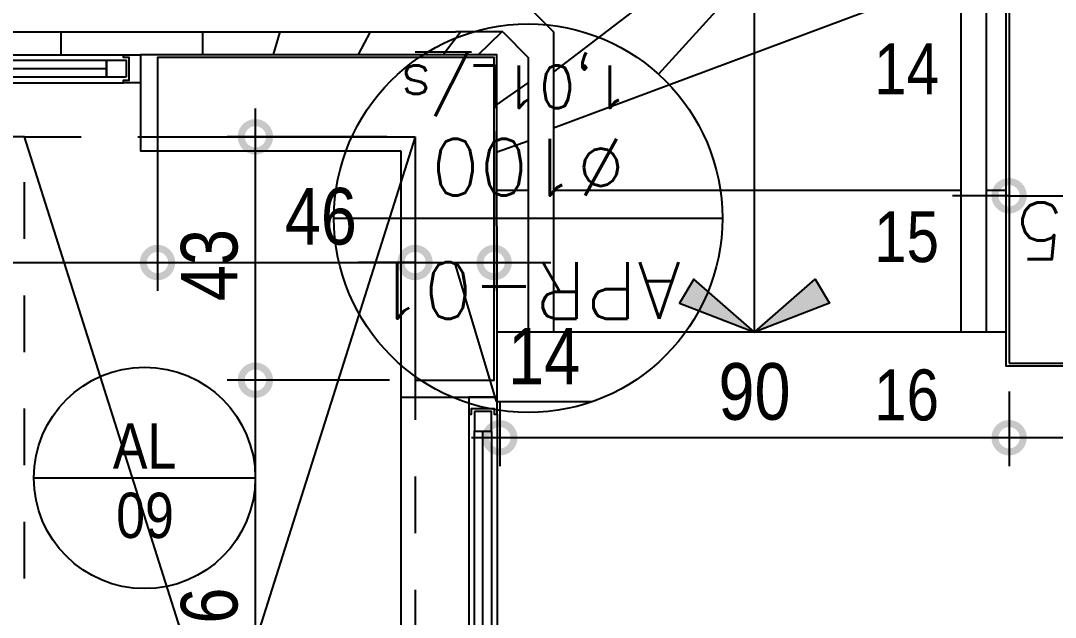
# Model space of a CAD drawing. Header units: metres. Extents: x -23 to 570, y -25 to 184.
# Drawn here: x 128.773 to 130.602, y 1.211 to 2.265 of the extents above; entities that cross this region are included whole.
import ezdxf
from ezdxf.enums import TextEntityAlignment as Align

# ---------------------------------------------------------------- set-up
doc = ezdxf.new("R2010")
doc.units = ezdxf.units.M
doc.header["$LTSCALE"] = 0.1
doc.linetypes.add('DUPLEX SUPERIOR$0$DASHEDX2', pattern=[1.5, 1, -0.5])
doc.linetypes.add('DUPLEX SUPERIOR$0$ESTILO_TQS_0001', pattern=[1, 0.7, -0.3])
for name, color, linetype in [('ARQ-DIM', 2, 'Continuous'), ('ARQ-SIM', 1, 'Continuous'), ('ARQ-TXT', 2, 'Continuous'), ('DUPLEX SUPERIOR$0$1', 232, 'DUPLEX SUPERIOR$0$DASHEDX2'), ('DUPLEX SUPERIOR$0$11-DUO-ATC TORRE A$0$05_GGP291EXBSSA-TIPO BL1 e BL2$0$GG-SA0001', 1, 'Continuous'), ('DUPLEX SUPERIOR$0$11-DUO-ATC TORRE A$0$05_GGP291EXBSSA-TIPO BL1 e BL2$0$GG-SA0T02', 2, 'Continuous'), ('DUPLEX SUPERIOR$0$11-DUO-ATC TORRE A$0$GG-SA0T02', 2, 'Continuous'), ('DUPLEX SUPERIOR$0$21', 232, 'Continuous'), ('DUPLEX SUPERIOR$0$210', 15, 'DUPLEX SUPERIOR$0$ESTILO_TQS_0001'), ('DUPLEX SUPERIOR$0$4', 2, 'Continuous'), ('DUPLEX SUPERIOR$0$ARQ-ALV ACAB', 4, 'Continuous'), ('DUPLEX SUPERIOR$0$ARQ-ALV OSSO', 5, 'Continuous'), ('DUPLEX SUPERIOR$0$ARQ-AUX', 7, 'Continuous'), ('DUPLEX SUPERIOR$0$ARQ-AUX1', 1, 'Continuous'), ('DUPLEX SUPERIOR$0$ARQ-AUX2', 2, 'Continuous'), ('DUPLEX SUPERIOR$0$ARQ-CAX @ 1', 1, 'Continuous'), ('DUPLEX SUPERIOR$0$ARQ-HID', 7, 'Continuous'), ('DUPLEX SUPERIOR$0$ARQ-SIM', 1, 'Continuous')]:
    doc.layers.add(name, color=color, linetype=linetype)
doc.styles.add('Adesa', font='ARIALN.TTF')
doc.styles.add('DUPLEX SUPERIOR$0$11-DUO-ATC TORRE A$0$05_GGP291EXBSSA-TIPO BL1 e BL2$0$EA-PROJETOS-COTAS', font='romans.shx')
doc.styles.add('DUPLEX SUPERIOR$0$11-DUO-ATC TORRE A$0$09_GGP274BSSAAPTELHT1$0$GG-STYLE', font='romans.shx')
doc.styles.add('M50', font='ARIALN.TTF', dxfattribs={"height": 0.15})
doc.dimstyles.new('ADESA 1-0050', dxfattribs={"dimtxt": 0.1, "dimasz": 0.1, "dimexe": 0.05, "dimexo": 0.05, "dimgap": 0.03, "dimtad": 1, "dimdec": 1, "dimlfac": 100, "dimzin": 12, "dimtxsty": 'Adesa', "dimblk": 'DOTSMALL', "dimcen": 1, "dimdle": 0.05, "dimclrd": 1, "dimclre": 1, "dimclrt": 256, "dimazin": 3, "dimtm": 1e-09, "dimtfac": 1, "dimtdec": 1, "dimtmove": 1, "dimatfit": 0, "dimldrblk": 'DOTSMALL', "dimfxl": 0.8, "dimtvp": 2, "dimtolj": 1, "dimtzin": 0, "dimarcsym": 0})

# ---------------------------------------------------------------- blocks, each defined once
blk = doc.blocks.new('*U1067')
at = {"color": 0, "linetype": 'ByBlock', "ltscale": 0.5}
for points in [[(0.02, -0.045), (0.02, -0.045), (0.02, -0.045), (0.02, -0.045), (0.02, -0.045), (0.02, -0.045), (0.02, -0.045), (0.02, -0.045), (0.02, -0.045), (0.03, -0.045), (0.03, -0.05), (0, -0.05), (0, 0), (0.03, 0), (0.03, -0.005), (0.02, -0.005), (0.02, -0.045)], [(0.7799, -0.045), (0.7799, -0.045), (0.7799, -0.045), (0.7799, -0.045), (0.7799, -0.045), (0.7799, -0.045), (0.7799, -0.045), (0.7799, -0.045), (0.7799, -0.045), (0.7699, -0.045), (0.7699, -0.05), (0.7999, -0.05), (0.7999, 0), (0.7699, 0), (0.7699, -0.005), (0.7799, -0.005), (0.7799, -0.045)], [(0.025, -0.01), (0.06, -0.01), (0.06, -0.04), (0.025, -0.04)], [(0.7749, -0.01), (0.7399, -0.01), (0.7399, -0.04), (0.7749, -0.04)]]:
    blk.add_lwpolyline(points, close=True, dxfattribs=at)
at = {"color": 8, "linetype": 'ByBlock', "ltscale": 0.5}
for points in [[(0.7699, 0), (0.03, 0)], [(0.7699, -0.05), (0.03, -0.05)]]:
    blk.add_lwpolyline(points, dxfattribs=at)
at = {"color": 7, "linetype": 'ByBlock', "ltscale": 0.5}
blk.add_lwpolyline([(0.7399, -0.01), (0.7399, -0.04), (0.06, -0.04), (0.06, -0.01)], close=True, dxfattribs=at)
blk.add_lwpolyline([(0.06, -0.025), (0.7399, -0.025)], dxfattribs=at)
blk = doc.blocks.new('DUPLEX SUPERIOR$0$ADESA-IND')
h = blk.add_hatch(color=256)
h.paths.add_polyline_path([(0.1768, 0), (0.3194, 0.1248), (0.3535, 0.0683)])
h.paths.add_polyline_path([(0.1768, 0), (0.0342, 0.1248), (0, 0.0683)])
for points in [[(0.1768, 0), (0.0342, 0.1248), (0, 0.0683)], [(0.1768, 0), (0.3194, 0.1248), (0.3535, 0.0683)]]:
    blk.add_lwpolyline(points, close=True)
blk = doc.blocks.new('DUPLEX SUPERIOR$0$planta duplex inferior tipo 1')
at = {"layer": 'DUPLEX SUPERIOR$0$ARQ-ALV ACAB'}
blk.add_lwpolyline([(4.4649, 1.575), (4.465, 1.605), (4.635, 1.605), (4.6349, 1.55), (4.6849, 1.55), (4.6849, 1.45), (4.6349, 1.45), (4.6349, 0.0699), (5.2749, 0.0699), (5.2749, 0.3599), (6.055, 0.3599), (6.055, 1.45), (5.3549, 1.45), (5.3549, 1.55), (6.205, 1.55), (6.205, 0.0699)], dxfattribs=at)
blk.add_lwpolyline([(7.2749, 1.1699), (7.2747, 1.6049), (7.1049, 1.6049), (7.1051, 0.9999), (7.2473, 0.9999), (7.7352, 0.9998), (7.7352, 1.1698)], close=True, dxfattribs=at)
at = {"layer": 'DUPLEX SUPERIOR$0$ARQ-ALV OSSO'}
for p, q in [((6.2, 1.545, 0), (5.3949, 1.545)), ((6.2, 0.0649, 0), (6.2, 1.545, 0))]:
    blk.add_line(p, q, dxfattribs=at)
blk.add_lwpolyline([(7.2499, 1.1449), (7.2497, 1.5749), (7.1099, 1.5749), (7.1101, 1.0049), (7.2473, 1.0049), (7.7052, 1.0048), (7.7052, 1.1448), (7.2499, 1.1449)], dxfattribs=at)
at = {"layer": 'DUPLEX SUPERIOR$0$ARQ-AUX', "elevation": 0}
blk.add_lwpolyline([(7.2747, 1.6049), (7.2749, 2.4049)], dxfattribs=at)
at = {"layer": 'DUPLEX SUPERIOR$0$ARQ-AUX1', "ltscale": 0.1}
for p, q in [((6.205, 1.4899, 0), (6.24, 1.4899, 0)), ((6.285, 1.4899, 0), (7.005, 1.4899, 0)), ((7.05, 1.4899, 0), (7.1049, 1.4899, 0)), ((6.205, 1.2399, 0), (6.24, 1.2399, 0)), ((6.285, 1.2399, 0), (7.005, 1.2399, 0)), ((7.05, 1.2399, 0), (7.1048, 1.2399, 0))]:
    blk.add_line(p, q, dxfattribs=at)
at = {"layer": 'DUPLEX SUPERIOR$0$ARQ-AUX1', "ltscale": 0.1, "elevation": 0}
for points in [[(7.1049, 1.1713), (7.05, 1.1522)], [(7.005, 1.1293), (6.285, 0.8599)], [(7.1049, 1.0876), (7.05, 1.0494)], [(7.1384, 0.9999), (7.0965, 0.9596)], [(7.625, 0.9996), (7.625, 0.9596)]]:
    blk.add_lwpolyline(points, dxfattribs=at)
at = {"layer": 'DUPLEX SUPERIOR$0$ARQ-AUX1', "ltscale": 0.1}
for points in [[(7.005, 1.0305), (6.285, 0.48)], [(7.875, 0.9996), (7.875, 0.9596)]]:
    blk.add_lwpolyline(points, dxfattribs=at)
at = {"layer": 'DUPLEX SUPERIOR$0$ARQ-AUX1'}
for points in [[(7.2, 0.9996), (7.1694, 0.9596)], [(7.35, 0.9996), (7.3288, 0.9596)], [(7.5, 0.9996), (7.4882, 0.9596)]]:
    blk.add_lwpolyline(points, dxfattribs=at)
at = {"layer": 'DUPLEX SUPERIOR$0$ARQ-AUX2', "ltscale": 0.1}
for p, q in [((7.005, 0.9596, 0), (7.005, 1.4899, 0)), ((7.05, 1.0046, 0), (7.05, 1.4899, 0)), ((7.095, 0.9596), (7.05, 1.0046)), ((7.05, 0.9146), (7.005, 0.9596))]:
    blk.add_line(p, q, dxfattribs=at)
at = {"layer": 'DUPLEX SUPERIOR$0$ARQ-AUX2', "ltscale": 0.1, "elevation": 0}
for points in [[(6.24, 1.4899), (6.24, 0.1499), (6.285, 0.1049)], [(6.24, 1.4899), (6.285, 1.4899)], [(6.285, 1.4899), (6.285, 0.1949), (6.33, 0.1499)], [(7.005, 1.4899), (7.05, 1.4899)]]:
    blk.add_lwpolyline(points, dxfattribs=at)
at = {"layer": 'DUPLEX SUPERIOR$0$ARQ-AUX2', "ltscale": 0.1}
for points in [[(7.095, 0.9596), (7.1781, 0.9596)], [(9.345, 0.9596), (7.1781, 0.9596)]]:
    blk.add_lwpolyline(points, dxfattribs=at)
at = {"layer": 'DUPLEX SUPERIOR$0$ARQ-SIM', "ltscale": 0.1}
blk.add_lwpolyline([(6.65, 1.4899), (6.65, 0.505)], dxfattribs=at)
at = {"layer": 'DUPLEX SUPERIOR$0$ARQ-CAX @ 1', "rotation": 270}
blk.add_blockref('*U1067', (7.1549, 2.4049), dxfattribs=at)
at = {"layer": 'DUPLEX SUPERIOR$0$ARQ-CAX @ 1'}
blk.add_blockref('*U1067', (7.7353, 1.0498), dxfattribs=at)
at = {"layer": 'DUPLEX SUPERIOR$0$ARQ-SIM', "xscale": 0.75, "yscale": 0.75, "zscale": 0.125, "rotation": 180}
blk.add_blockref('DUPLEX SUPERIOR$0$ADESA-IND', (6.7826, 1.4899), dxfattribs=at)
blk = doc.blocks.new('DUPLEX SUPERIOR$0$EST-LO-012-BAR-R00')
at = {"layer": 'DUPLEX SUPERIOR$0$4'}
h = blk.add_hatch(color=8, dxfattribs=at)
h.dxf.hatch_style = 1
h.paths.add_polyline_path([(-1094.500883, 35.997145), (-1113.500883, 35.997145), (-1113.500883, -14.002855), (-1094.500883, -14.002855)])
h.paths.add_polyline_path([(-786.000061, 35.997145), (-805.000061, 35.997145), (-805.000061, -14.002855), (-786.000061, -14.002855)])
h.paths.add_polyline_path([(-980.00031, -99.999277), (-993.00031, -99.999277), (-993.00031, -232), (-1239.500379, -232), (-1239.500379, -245), (-980.00031, -245)])
h.paths.add_polyline_path([(-980.00031, -396.003386), (-1239.500379, -396.003386), (-1239.500379, -409.003386), (-993.00031, -409.003386), (-993.00031, -541.004109), (-980.00031, -541.004109)])
h.paths.add_polyline_path([(-1534.999687, -396.002061), (-1547.999687, -396.002061), (-1547.999687, -566.99002), (-1534.999687, -566.99002), (-1534.999687, -458.002855), (-1532.999904, -458.002855), (-1532.999904, -445.003037), (-1534.999687, -445.003037)])
h.paths.add_polyline_path([(-2548.999343, 77.001566), (-2561.999343, 77.001566), (-2561.999343, -195.998214), (-2399.510997, -195.998214), (-2399.510997, -182.998214), (-2548.999343, -182.998214)], flags=17)
h.paths.add_polyline_path([(-2548.999822, -458.004942), (-2399.510997, -458.004942), (-2399.510997, -445.004942), (-2561.999822, -445.004942), (-2561.999822, -718.004952), (-2548.999822, -718.004952)], flags=17)
h.paths.add_polyline_path([(280.995777, -409.003386), (459.996043, -409.003386), (459.996043, -396.003386), (280.995777, -396.003386)])
h.paths.add_polyline_path([(1014.995404, -718.004952), (1027.995404, -718.004952), (1027.995404, -566.99002), (1014.995404, -566.99002)])
h.paths.add_polyline_path([(865.506331, -458.001482), (1012.995404, -458.001482), (1012.995404, -444.99002), (865.506331, -444.99002)])
h.paths.add_polyline_path([(865.506331, -196.001904), (1012.995156, -196.001904), (1012.995156, -183.00198), (865.506331, -183.00198)])
h.paths.add_polyline_path([(1014.995156, -74.001904), (1027.995156, -74.001904), (1027.995156, 77.000887), (1014.995156, 77.000887)])
h.paths.add_polyline_path([(280.995777, -245), (459.996043, -245), (459.996043, -232.000209), (280.995777, -232.000209)])
h.paths.add_polyline_path([(-57.501936, -245), (0, -245), (0, -225.996934), (-57.501936, -225.996934)])
h.paths.add_polyline_path([(-980.00031, -245), (-801.000061, -245), (-801.000061, -232), (-980.00031, -232)])
h.paths.add_polyline_path([(-980.00031, -409.003177), (-801.000061, -409.003177), (-801.000061, -395.999165), (-980.00031, -395.999165)])
h.paths.add_polyline_path([(-1547.999687, -74.000884), (-1534.999687, -74.000884), (-1534.999687, 77.000932), (-1547.999687, 77.000932)])
h.paths.add_polyline_path([(-1532.999687, -196.000349), (-1385.510847, -196.000349), (-1385.510847, -183.000531), (-1532.999687, -183.000531)])
h.paths.add_polyline_path([(-1547.999904, -718.004976), (-1534.999687, -718.004976), (-1534.999687, -566.99002), (-1547.999904, -566.99002)])
h.paths.add_polyline_path([(-1532.999904, -458.002855), (-1385.510832, -458.002855), (-1385.510832, -445.003037), (-1532.999904, -445.003037)])
h.paths.add_polyline_path([(-1548.000663, -396.002061), (-2253.500545, -396.002061), (-2253.500545, -409.001685), (-2008.001965, -409.001685), (-2008.001965, -540.996579), (-1995.001777, -540.996579), (-1995.001777, -409.00183), (-1548.000663, -409.00183)])
h.paths.add_polyline_path([(1245.999783, -327.001694), (1689.007686, -327.001694), (1689.007686, -314.001694), (1245.999783, -314.001694)])
h.paths.add_polyline_path([(-249.004459, -245.001553), (-236.004459, -245.001553), (-236.004459, -0.001553), (-249.004459, -0.001553)])
h.paths.add_polyline_path([(-1548.000446, -245.001325), (-1548.000446, -232.001024), (-1995.001965, -232.001024), (-1995.001965, -100.000624), (-2008.001965, -100.000624), (-2008.001965, -232.001325), (-2253.500545, -232.001325), (-2253.500545, -245.001325)])
h.paths.add_polyline_path([(-3223.007243, -327.001694), (-2779.99934, -327.001694), (-2779.99934, -314.001694), (-3223.007243, -314.001694)])
h.paths.add_polyline_path([(1015.01125, -327.001694), (1155.51125, -327.001694), (1155.51125, -314.001694), (1015.01125, -314.001694)])
h.paths.add_polyline_path([(-2689.510807, -327.001694), (-2549.010807, -327.001694), (-2549.010807, -314.001694), (-2689.510807, -314.001694)])
h.paths.add_polyline_path([(-3223.007243, -72.001699), (-3208.007243, -72.001699), (-3208.007243, -42.001699), (-3223.007243, -42.001699)])
h.paths.add_polyline_path([(-2962.007243, -72.001699), (-2947.007243, -72.001699), (-2947.007243, -42.001699), (-2962.007243, -42.001699)])
h.paths.add_polyline_path([(1413.007686, -72.001699), (1428.007686, -72.001699), (1428.007686, -42.001699), (1413.007686, -42.001699)])
h.paths.add_polyline_path([(1674.007686, -72.001699), (1689.007686, -72.001699), (1689.007686, -42.001699), (1674.007686, -42.001699)])
h.paths.add_polyline_path([(-3223.007243, -599.001687), (-3208.007243, -599.001687), (-3208.007243, -569.001687), (-3223.007243, -569.001687)])
h.paths.add_polyline_path([(-2962.007243, -599.001687), (-2947.007243, -599.001687), (-2947.007243, -569.001687), (-2962.007243, -569.001687)])
h.paths.add_polyline_path([(1413.007686, -599.001687), (1428.007686, -599.001687), (1428.007686, -569.001687), (1413.007686, -569.001687)])
h.paths.add_polyline_path([(1674.007686, -599.001687), (1689.007686, -599.001687), (1689.007686, -569.001687), (1674.007686, -569.001687)])
edge = h.paths.add_edge_path()
edge.add_line((-2399.510997, -445.004942), (-2561.999822, -445.004942))
edge.add_line((-2561.999822, -445.004942), (-2561.999822, -718.004952))
edge.add_line((-2561.999822, -718.004952), (-2548.999822, -718.004952))
edge.add_line((-2548.999822, -718.004952), (-2548.999822, -458.004942))
edge.add_line((-2548.999822, -458.004942), (-2399.510997, -458.004942))
edge.add_line((-2399.510997, -458.004942), (-2399.510997, -445.005172))
edge.add_line((-2561.999343, 77.001566), (-2561.999343, -195.998214))
edge.add_line((-2561.999343, -195.998214), (-2399.510997, -195.998214))
edge.add_line((-2399.510997, -195.998214), (-2399.510997, -182.998214))
edge.add_line((-2399.510997, -182.998214), (-2548.999343, -182.998214))
edge.add_line((-2548.999343, -182.998214), (-2548.999343, 77.001566))
edge.add_line((-2548.999343, 77.001566), (-2561.999822, 77.001566))
h.paths.add_polyline_path([(-1109.165788, -62.830897), (-1109.165788, -3.910365), (-1132.141572, -3.910365), (-1132.141572, -62.830897)], flags=9)
at = {"layer": 'DUPLEX SUPERIOR$0$1'}
for points in [[(-2878.001307, 12.015279), (-2878.001307, -205.999307)], [(-2947.007243, -205.999307), (-2947.007243, -72.001699)], [(-2878.001307, -205.999307), (-2947.007243, -205.999307)]]:
    blk.add_lwpolyline(points, dxfattribs=at)
at = {"layer": 'DUPLEX SUPERIOR$0$21'}
for p, q in [((-2947.007243, -205.999307), (-2878.001307, 12.015279)), ((-2947.007243, 12.015279), (-2878.001307, -205.999307))]:
    blk.add_line(p, q, dxfattribs=at)
at = {"layer": 'DUPLEX SUPERIOR$0$210'}
for p, q in [((-2947.007243, -205.999307), (-2947.007243, -205.999307)), ((-2878.001307, -205.999307), (-2868.001307, -205.999307)), ((-2947.007243, -220.999307), (-2962.007243, -220.999307))]:
    blk.add_line(p, q, dxfattribs=at)
blk = doc.blocks.new('*U1251')
at = {"layer": 'DUPLEX SUPERIOR$0$11-DUO-ATC TORRE A$0$05_GGP291EXBSSA-TIPO BL1 e BL2$0$GG-SA0001'}
for p, q in [((0.3432, 0), (-0.3432, 0)), ((-1.0204, -1.1263), (-0.2304, -0.2543)), ((-1.0204, -1.1263), (-0.7269, -0.7036))]:
    blk.add_line(p, q, dxfattribs=at)
blk.add_circle((0, 0), 0.3432, dxfattribs=at)
at = {"layer": 'DUPLEX SUPERIOR$0$11-DUO-ATC TORRE A$0$05_GGP291EXBSSA-TIPO BL1 e BL2$0$GG-SA0T02', "style": 'DUPLEX SUPERIOR$0$11-DUO-ATC TORRE A$0$05_GGP291EXBSSA-TIPO BL1 e BL2$0$EA-PROJETOS-COTAS'}
for tag, p in [('XX-XX', (0, 0.1275)), ('ØXXX', (0, -0.0902))]:
    blk.add_attdef(tag, text='', height=0.1, dxfattribs=at).set_placement(p, align=Align.MIDDLE_CENTER)
blk.add_attdef('X,XX', text='', height=0.075, dxfattribs=at).set_placement((0.0228, -0.2697), align=Align.CENTER)
blk = doc.blocks.new('DUPLEX SUPERIOR$0$A$C55f4e972')
at = {"layer": 'DUPLEX SUPERIOR$0$11-DUO-ATC TORRE A$0$05_GGP291EXBSSA-TIPO BL1 e BL2$0$GG-SA0001'}
blk.add_blockref('*U1251', (-24.5, -4.8761), dxfattribs=at).add_auto_attribs({'ØXXX': 'Ø100', 'XX-XX': 'APR-01', 'X,XX': '1,01L/s'})
at = {"layer": 'DUPLEX SUPERIOR$0$11-DUO-ATC TORRE A$0$GG-SA0T02', "style": 'DUPLEX SUPERIOR$0$11-DUO-ATC TORRE A$0$09_GGP274BSSAAPTELHT1$0$GG-STYLE'}
blk.add_text('GR-15', height=0.1, dxfattribs=at).set_placement((-25.8238, -4.9037, 0.0049))
blk = doc.blocks.new('DUPLEX SUPERIOR')
at = {"linetype": 'Continuous', "xscale": 0.01, "yscale": 0.01, "zscale": 0.01}
blk.add_blockref('DUPLEX SUPERIOR$0$EST-LO-012-BAR-R00', (0, 0), dxfattribs=at)
at = {"layer": 'DUPLEX SUPERIOR$0$1'}
blk.add_blockref('DUPLEX SUPERIOR$0$A$C55f4e972', (-5.17, 2.96), dxfattribs=at)
at = {"layer": 'DUPLEX SUPERIOR$0$ARQ-HID'}
blk.add_blockref('DUPLEX SUPERIOR$0$planta duplex inferior tipo 1', (-36.72, -3.2049, 0), dxfattribs=at)
blk = doc.blocks.new('TIPO COTA$0$Chamada_planta')
at = {"layer": 'ARQ-SIM'}
blk.add_line((-1.304, 0), (1.304, 0), dxfattribs=at)
blk.add_circle((0, 0), 1.304, dxfattribs=at)
at = {"layer": 'ARQ-SIM', "color": 2, "style": 'Adesa'}
for tag, p in [('NUMERO', (0, 0.234)), ('C.D.', (0, -0.272))]:
    blk.add_attdef(tag, text='', height=0.5, dxfattribs=at).set_placement(p, align=Align.MIDDLE_CENTER)
blk = doc.blocks.new('_DotSmall')
at = {"color": 0, "linetype": 'ByBlock', "const_width": 0.5}
blk.add_lwpolyline([(-0.0625, 0, 1), (0.0625, 0, 1)], format="xyb", close=True, dxfattribs=at)
blk = doc.blocks.new('*D614')
at = {"layer": 'ARQ-DIM', "color": 1, "lineweight": -2, "transparency": 16777216}
for p, q in [((130.52, 1.6099), (130.52, 1.4784)), ((131.3601, 1.5899), (131.3601, 1.4784)), ((131.4101, 1.5284), (130.47, 1.5284))]:
    blk.add_line(p, q, dxfattribs=at)
at = {"layer": 'Defpoints', "color": 0, "transparency": 16777216}
for p in [(130.52, 1.6599), (131.3601, 1.6399, 0), (130.52, 1.5284)]:
    blk.add_point(p, dxfattribs=at)
at = {"layer": 'ARQ-DIM', "color": 1, "lineweight": -2, "transparency": 16777216, "xscale": 0.1, "yscale": 0.1, "zscale": 0.1, "rotation": 180}
blk.add_blockref('_DotSmall', (130.52, 1.5284), dxfattribs=at)
at = {"layer": 'ARQ-DIM', "color": 1, "lineweight": -2, "transparency": 16777216, "xscale": 0.1, "yscale": 0.1, "zscale": 0.1}
blk.add_blockref('_DotSmall', (131.3601, 1.5284), dxfattribs=at)
at = {"layer": 'ARQ-DIM', "transparency": 16777216, "insert": (130.94, 1.6095), "char_height": 0.1, "attachment_point": 5, "style": 'Adesa'}
blk.add_mtext('\\A1;84', dxfattribs=at)
blk = doc.blocks.new('*D616')
at = {"layer": 'ARQ-DIM', "color": 1, "lineweight": -2, "transparency": 16777216}
for p, q in [((129.188, 0.7201), (129.188, 1.68)), ((129.4252, 1.63), (129.138, 1.63)), ((129.425, 0.7701), (129.138, 0.7701))]:
    blk.add_line(p, q, dxfattribs=at)
at = {"layer": 'Defpoints', "color": 0, "transparency": 16777216}
for p in [(129.188, 1.63), (129.4752, 1.63, 0), (129.475, 0.7701, 0)]:
    blk.add_point(p, dxfattribs=at)
at = {"layer": 'ARQ-DIM', "color": 1, "lineweight": -2, "transparency": 16777216, "xscale": 0.1, "yscale": 0.1, "zscale": 0.1}
for p, rotation in [((129.188, 1.63), 90), ((129.188, 0.7701), 270)]:
    blk.add_blockref('_DotSmall', p, dxfattribs=dict(at, rotation=rotation))
at = {"layer": 'ARQ-DIM', "transparency": 16777216, "insert": (129.107, 1.2), "char_height": 0.1, "attachment_point": 5, "rotation": 90, "style": 'Adesa'}
blk.add_mtext('\\A1;86', dxfattribs=at)
blk = doc.blocks.new('*D617')
at = {"layer": 'ARQ-DIM', "color": 1, "lineweight": -2, "transparency": 16777216}
for p, q in [((129.188, 1.58), (129.188, 2.11)), ((129.4201, 2.06), (129.138, 2.06)), ((129.4252, 1.63), (129.138, 1.63))]:
    blk.add_line(p, q, dxfattribs=at)
at = {"layer": 'Defpoints', "color": 0, "transparency": 16777216}
for p in [(129.188, 2.06), (129.4701, 2.06, 0), (129.4752, 1.63, 0)]:
    blk.add_point(p, dxfattribs=at)
at = {"layer": 'ARQ-DIM', "color": 1, "lineweight": -2, "transparency": 16777216, "xscale": 0.1, "yscale": 0.1, "zscale": 0.1}
for p, rotation in [((129.188, 2.06), 90), ((129.188, 1.63), 270)]:
    blk.add_blockref('_DotSmall', p, dxfattribs=dict(at, rotation=rotation))
at = {"layer": 'ARQ-DIM', "transparency": 16777216, "insert": (129.107, 1.8334), "char_height": 0.1, "attachment_point": 5, "rotation": 90, "style": 'Adesa'}
blk.add_mtext('\\A1;43', dxfattribs=at)
blk = doc.blocks.new('*D619')
at = {"layer": 'ARQ-DIM', "color": 1, "lineweight": -2, "transparency": 16777216}
for p, q in [((129.015, 2.0698), (129.015, 1.7879)), ((129.4701, 2.01), (129.4701, 1.7879)), ((128.965, 1.8379), (129.5201, 1.8379))]:
    blk.add_line(p, q, dxfattribs=at)
at = {"layer": 'Defpoints', "color": 0, "transparency": 16777216}
for p in [(129.015, 2.1198, 0), (129.4701, 2.06, 0), (129.4701, 1.8379)]:
    blk.add_point(p, dxfattribs=at)
at = {"layer": 'ARQ-DIM', "color": 1, "lineweight": -2, "transparency": 16777216, "xscale": 0.1, "yscale": 0.1, "zscale": 0.1, "rotation": 180}
blk.add_blockref('_DotSmall', (129.015, 1.8379), dxfattribs=at)
at = {"layer": 'ARQ-DIM', "color": 1, "lineweight": -2, "transparency": 16777216, "xscale": 0.1, "yscale": 0.1, "zscale": 0.1}
blk.add_blockref('_DotSmall', (129.4701, 1.8379), dxfattribs=at)
at = {"layer": 'ARQ-DIM', "transparency": 16777216, "insert": (129.3036, 1.919), "char_height": 0.1, "attachment_point": 5, "style": 'Adesa'}
blk.add_mtext('\\A1;46', dxfattribs=at)
blk = doc.blocks.new('*D621')
at = {"layer": 'ARQ-DIM', "color": 1, "lineweight": -2, "transparency": 16777216}
for p, q in [((129.6099, 2.0697), (129.6099, 1.7879)), ((129.4701, 2.01), (129.4701, 1.7879)), ((129.4701, 1.8379), (129.3701, 1.8379)), ((129.4701, 1.8379), (129.6099, 1.8379)), ((129.4701, 1.8379), (129.6099, 1.8379)), ((129.54, 1.8379), (129.6137, 1.5923)), ((129.6099, 1.8379), (129.7099, 1.8379)), ((129.6137, 1.5923), (129.7832, 1.5923))]:
    blk.add_line(p, q, dxfattribs=at)
at = {"layer": 'Defpoints', "color": 0, "transparency": 16777216}
for p in [(129.6099, 2.1197), (129.4701, 2.06), (129.6099, 1.8379)]:
    blk.add_point(p, dxfattribs=at)
at = {"layer": 'ARQ-DIM', "color": 1, "lineweight": -2, "transparency": 16777216, "xscale": 0.1, "yscale": 0.1, "zscale": 0.1}
blk.add_blockref('_DotSmall', (129.4701, 1.8379), dxfattribs=at)
at = {"layer": 'ARQ-DIM', "color": 1, "lineweight": -2, "transparency": 16777216, "xscale": 0.1, "yscale": 0.1, "zscale": 0.1, "rotation": 180}
blk.add_blockref('_DotSmall', (129.6099, 1.8379), dxfattribs=at)
at = {"layer": 'ARQ-DIM', "transparency": 16777216, "insert": (129.6984, 1.6725), "char_height": 0.1, "attachment_point": 5, "style": 'Adesa'}
blk.add_mtext('\\A1;14', dxfattribs=at)
blk = doc.blocks.new('*D622')
at = {"layer": 'ARQ-DIM', "color": 1, "lineweight": -2, "transparency": 16777216}
for p, q in [((130.52, 2.0697), (130.52, 1.9059)), ((130.66, 2.0697), (130.66, 1.9059)), ((130.52, 1.9559), (130.42, 1.9559)), ((130.52, 1.9559), (130.66, 1.9559)), ((130.66, 1.9559), (130.76, 1.9559))]:
    blk.add_line(p, q, dxfattribs=at)
at = {"layer": 'Defpoints', "color": 0, "transparency": 16777216}
for p in [(130.52, 2.1197, 0), (130.66, 2.1197, 0), (130.66, 1.9559)]:
    blk.add_point(p, dxfattribs=at)
at = {"layer": 'ARQ-DIM', "color": 1, "lineweight": -2, "transparency": 16777216, "xscale": 0.1, "yscale": 0.1, "zscale": 0.1}
blk.add_blockref('_DotSmall', (130.52, 1.9559), dxfattribs=at)
at = {"layer": 'ARQ-DIM', "color": 1, "lineweight": -2, "transparency": 16777216, "xscale": 0.1, "yscale": 0.1, "zscale": 0.1, "rotation": 180}
blk.add_blockref('_DotSmall', (130.66, 1.9559), dxfattribs=at)
at = {"layer": 'ARQ-DIM', "transparency": 16777216, "insert": (130.7, 2.0361), "char_height": 0.1, "attachment_point": 5, "style": 'Adesa'}
blk.add_mtext('\\A1;14', dxfattribs=at)
blk = doc.blocks.new('*D634')
at = {"layer": 'ARQ-DIM', "color": 1, "lineweight": -2, "transparency": 16777216}
for p, q in [((130.52, 1.6099), (130.52, 1.4784)), ((129.62, 1.5899), (129.62, 1.4784)), ((130.57, 1.5284), (129.57, 1.5284))]:
    blk.add_line(p, q, dxfattribs=at)
at = {"layer": 'Defpoints', "color": 0, "transparency": 16777216}
for p in [(130.52, 1.6599), (129.62, 1.6399, 0), (129.62, 1.5284)]:
    blk.add_point(p, dxfattribs=at)
at = {"layer": 'ARQ-DIM', "color": 1, "lineweight": -2, "transparency": 16777216, "xscale": 0.1, "yscale": 0.1, "zscale": 0.1, "rotation": 180}
blk.add_blockref('_DotSmall', (129.62, 1.5284), dxfattribs=at)
at = {"layer": 'ARQ-DIM', "color": 1, "lineweight": -2, "transparency": 16777216, "xscale": 0.1, "yscale": 0.1, "zscale": 0.1}
blk.add_blockref('_DotSmall', (130.52, 1.5284), dxfattribs=at)
at = {"layer": 'ARQ-DIM', "transparency": 16777216, "insert": (130.07, 1.6095), "char_height": 0.1, "attachment_point": 5, "style": 'Adesa'}
blk.add_mtext('\\A1;90', dxfattribs=at)
blk = doc.blocks.new('*D586')
at = {"layer": 'ARQ-DIM', "color": 1, "lineweight": -2, "transparency": 16777216}
for p, q in [((128.155, 2.0696), (128.155, 1.7879)), ((129.015, 2.0698), (129.015, 1.7879)), ((128.105, 1.8379), (129.065, 1.8379))]:
    blk.add_line(p, q, dxfattribs=at)
at = {"layer": 'Defpoints', "color": 0, "transparency": 16777216}
for p in [(128.155, 2.1196, 0), (129.015, 2.1198, 0), (129.015, 1.8379)]:
    blk.add_point(p, dxfattribs=at)
at = {"layer": 'ARQ-DIM', "color": 1, "lineweight": -2, "transparency": 16777216, "xscale": 0.1, "yscale": 0.1, "zscale": 0.1, "rotation": 180}
blk.add_blockref('_DotSmall', (128.155, 1.8379), dxfattribs=at)
at = {"layer": 'ARQ-DIM', "color": 1, "lineweight": -2, "transparency": 16777216, "xscale": 0.1, "yscale": 0.1, "zscale": 0.1}
blk.add_blockref('_DotSmall', (129.015, 1.8379), dxfattribs=at)
at = {"layer": 'ARQ-DIM', "transparency": 16777216, "insert": (128.585, 1.919), "char_height": 0.1, "attachment_point": 5, "style": 'Adesa'}
blk.add_mtext('\\A1;86', dxfattribs=at)

msp = doc.modelspace()

# ---------------------------------------------------------------- block references
at = {"rotation": 180}
msp.add_blockref('DUPLEX SUPERIOR', (100, 0), dxfattribs=at)

# ---------------------------------------------------------------- next in the draw order: block references
at = {"layer": 'ARQ-SIM'}
ref = msp.add_blockref('TIPO COTA$0$Chamada_planta', (128.9922, 1.4574, 0), dxfattribs=dict(at, xscale=0.15, yscale=0.15, zscale=0.15))
ref.add_attrib('NUMERO', 'AL', dxfattribs={"color": 2, "height": 0.08, "style": 'Adesa'}).set_placement((128.9922, 1.5137, 0), align=Align.MIDDLE_CENTER)
ref.add_attrib('C.D.', '09', dxfattribs={"color": 2, "height": 0.08, "style": 'Adesa'}).set_placement((128.993, 1.3913, 0), align=Align.MIDDLE_CENTER)

# ---------------------------------------------------------------- next in the draw order: texts
at = {"layer": 'ARQ-TXT', "style": 'M50'}
for s, p in [('14', (130.3388, 2.1799)), ('15', (130.3388, 1.883)), ('16', (130.3388, 1.604))]:
    msp.add_text(s, height=0.09, dxfattribs=at).set_placement(p, align=Align.MIDDLE)

# ---------------------------------------------------------------- next in the draw order: dimensions: what is measured, and where the dimension line sits
at = {"layer": 'ARQ-DIM'}
for base, p1, p2, angle, picture, middle in [((129.015, 1.8379), (128.155, 2.1196, 0), (129.015, 2.1198, 0), 180, '*D586', (128.585, 1.919)), ((129.6099, 1.8379, 0), (129.4701, 2.06, 0), (129.6099, 2.1197, 0), 180, '*D621', (129.6437, 1.6725, 0)), ((129.188, 1.63, 0), (129.475, 0.7701), (129.4752, 1.63), 270, '*D616', (129.107, 1.2, 0)), ((129.62, 1.5284), (130.52, 1.6599), (129.62, 1.6399, 0), 180, '*D634', (130.07, 1.6095)), ((130.52, 1.5284), (131.3601, 1.6399, 0), (130.52, 1.6599), 180, '*D614', (130.94, 1.6095))]:
    dim = msp.add_linear_dim(base=base, p1=p1, p2=p2, angle=angle, dimstyle='ADESA 1-0050', dxfattribs=at)
    dim.commit()
    dim.dimension.update_dxf_attribs({"geometry": picture, "text_midpoint": middle})
dim = msp.add_linear_dim(base=(129.4701, 1.8379), p1=(129.015, 2.1198, 0), p2=(129.4701, 2.06, 0), angle=180, dimstyle='ADESA 1-0050', override={"dimdec": 0}, dxfattribs=at)
dim.commit()
dim.dimension.update_dxf_attribs({"geometry": '*D619', "text_midpoint": (129.3036, 1.8379), "dimtype": 160})
for base, p1, p2, angle, picture, middle in [((129.188, 2.06, 0), (129.4752, 1.63), (129.4701, 2.06, 0), 270, '*D617', (129.188, 1.8334, 0)), ((130.66, 1.9559), (130.52, 2.1197, 0), (130.66, 2.1197, 0), 180, '*D622', (130.7, 1.9559))]:
    dim = msp.add_linear_dim(base=base, p1=p1, p2=p2, angle=angle, dimstyle='ADESA 1-0050', dxfattribs=at)
    dim.commit()
    dim.dimension.update_dxf_attribs({"geometry": picture, "text_midpoint": middle, "dimtype": 160})

doc.saveas('drawing.dxf')
